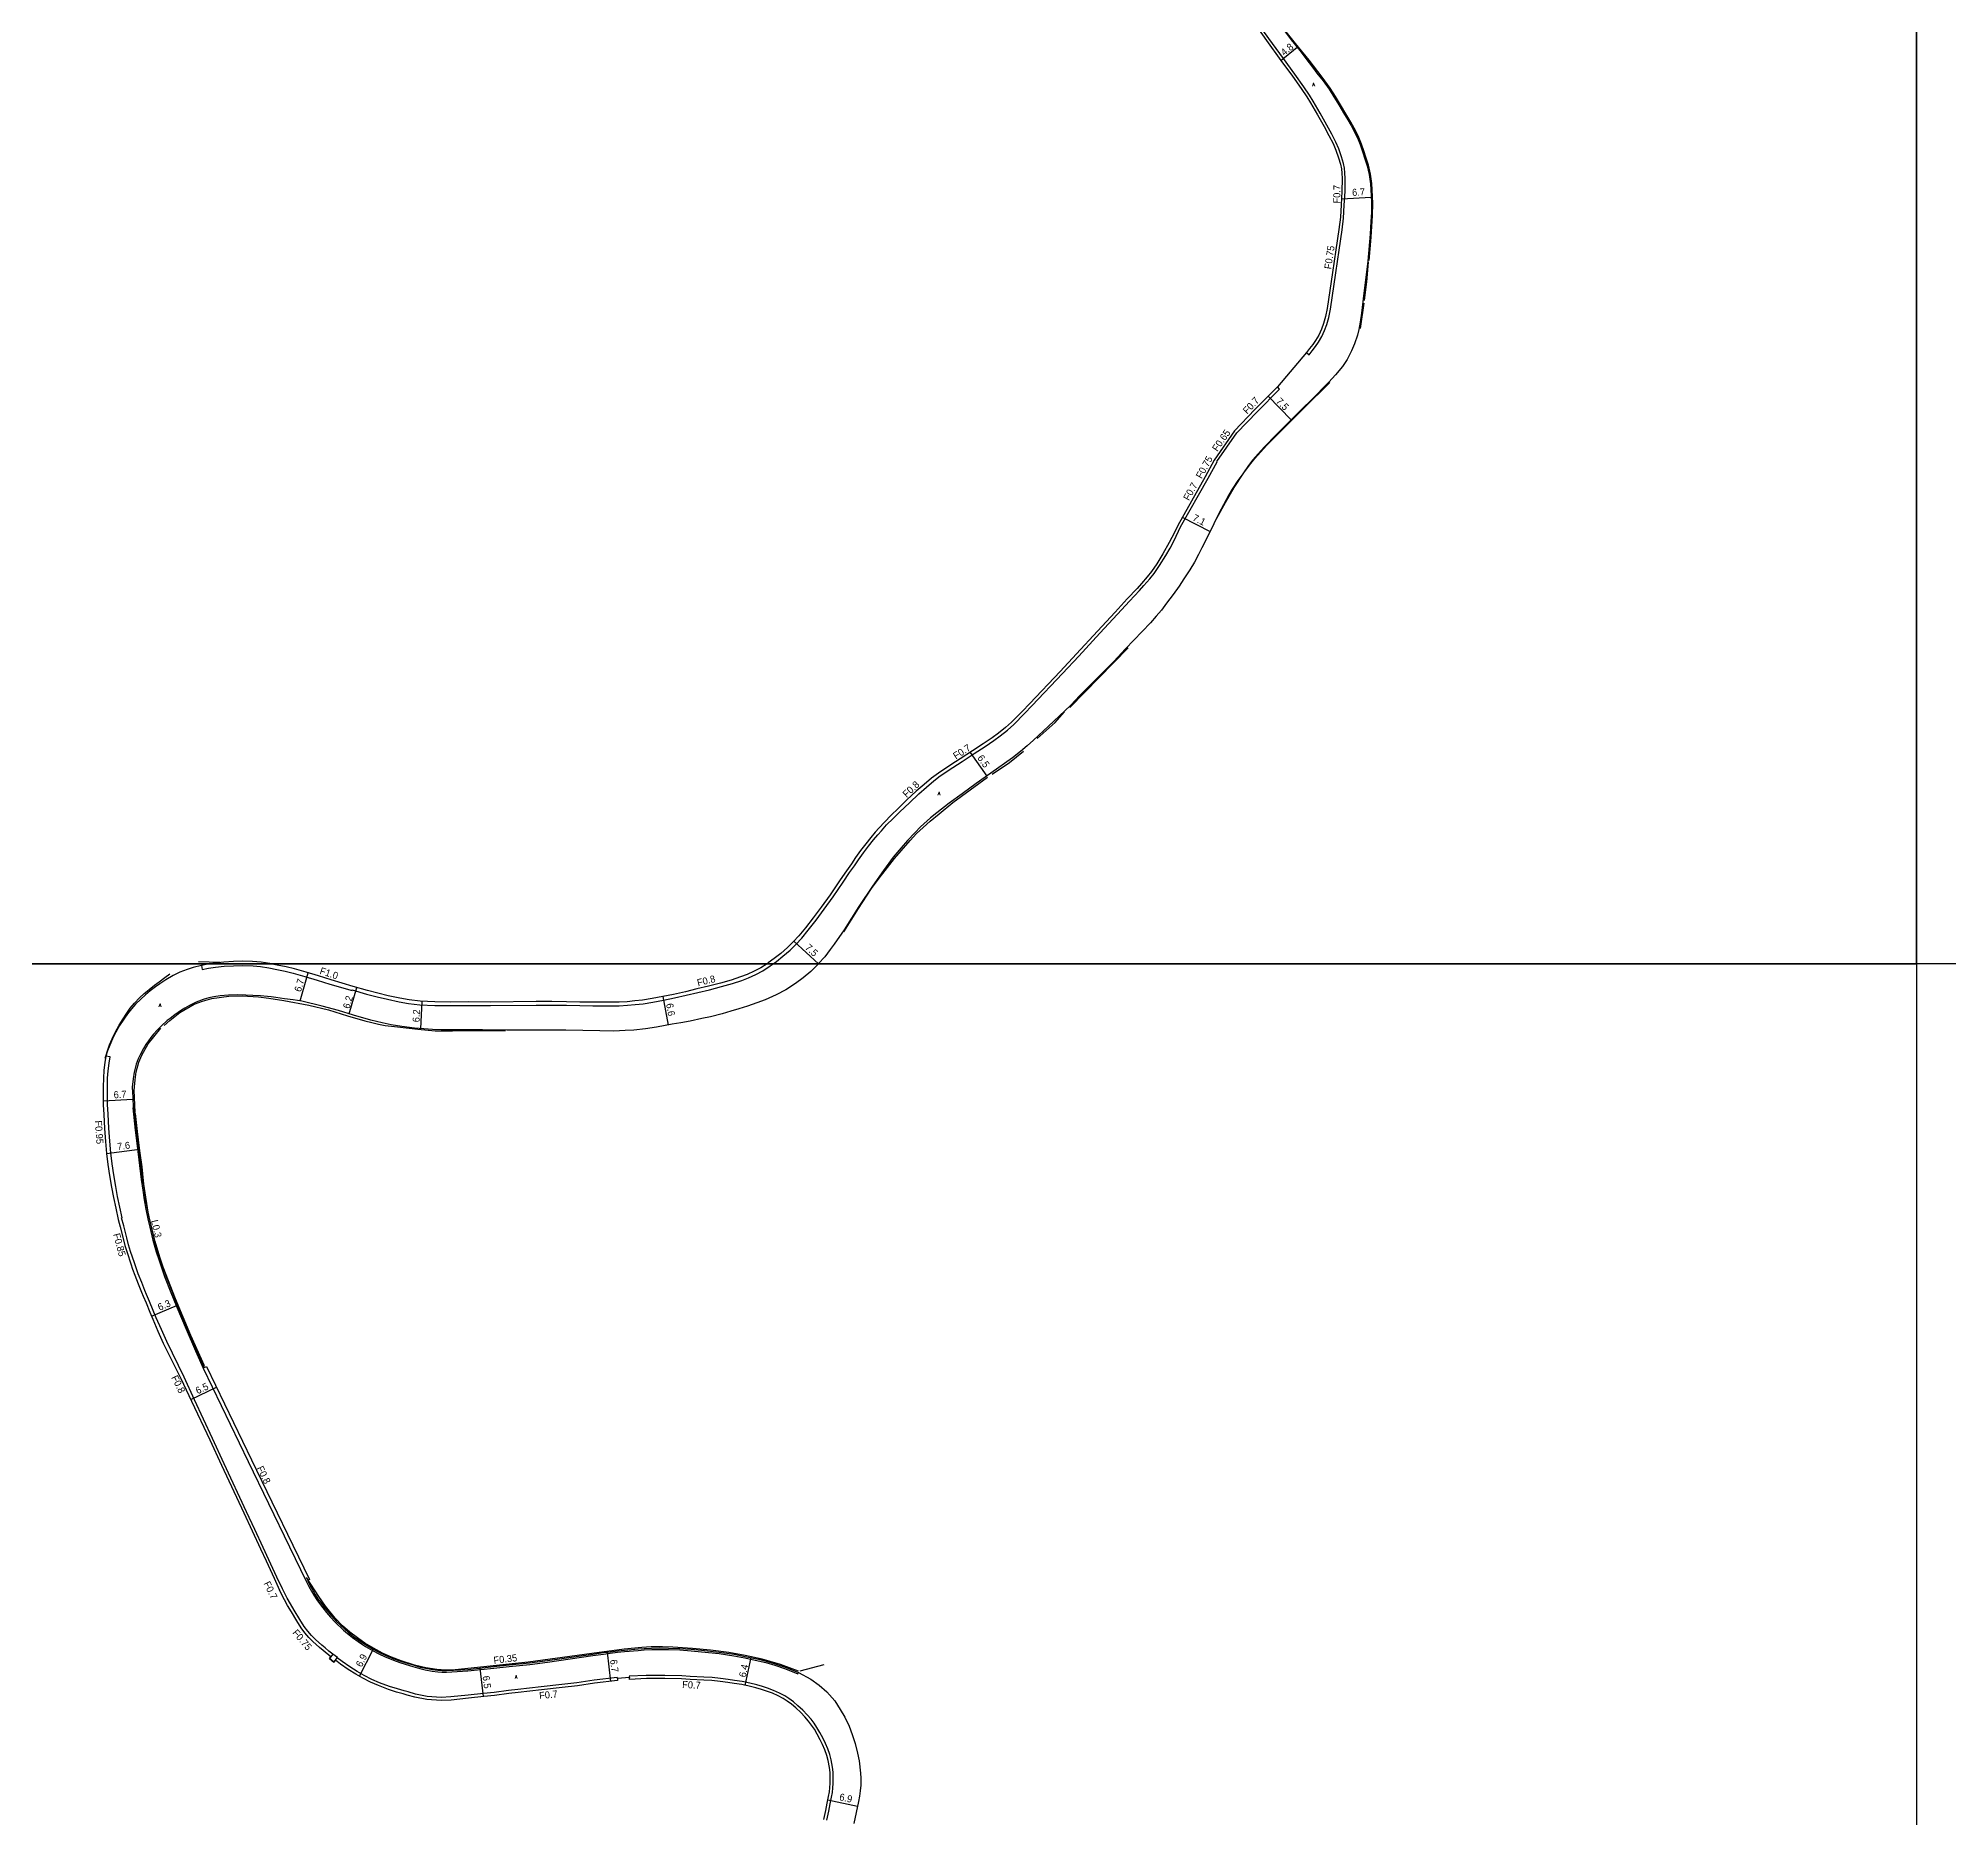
# Model space of a CAD drawing. Header units: metres. Extents: x -29069 to -12000, y -243240 to -120000.
# Drawn here: x -14025.7 to -13592.4, y -121993.8 to -121590.2 of the extents above; entities that cross this region are included whole.
import ezdxf

# ---------------------------------------------------------------- set-up
doc = ezdxf.new("R2010")
doc.units = ezdxf.units.M
doc.header["$LTSCALE"] = 2.5
for name, color, linetype in [('側溝・桝', 7, 'Continuous'), ('図郭', 7, 'Continuous'), ('幅員', 7, 'Continuous'), ('歩道・分離帯・安全施設', 7, 'Continuous'), ('舗装', 7, 'Continuous'), ('道路', 7, 'Continuous')]:
    doc.layers.add(name, color=color, linetype=linetype)
doc.styles.get("Standard").update_dxf_attribs({"font": ''})
doc.styles.add('YOKO_DECO', font='txt.shx', dxfattribs={"bigfont": 'extfont.shx'})
doc.styles.get('Standard').set_extended_font_data('@MS PGothic')

msp = doc.modelspace()

# ---------------------------------------------------------------- linework, layer by layer
at = {"layer": '側溝・桝'}
for points in [[(-13738.26, -121661.42), (-13737.66, -121661.96), (-13736.94, -121661.04), (-13736.21, -121660.12), (-13735.51, -121659.12), (-13734.77, -121657.86), (-13734.14, -121656.48), (-13733.61, -121655.14), (-13733.15, -121653.5), (-13732.79, -121651.6), (-13731.56, -121643.41), (-13730.82, -121638.28), (-13730.14, -121633.62), (-13729.86, -121630.98), (-13729.66, -121628.03), (-13729.5, -121624.94), (-13729.46, -121622.03), (-13729.53, -121620.75), (-13729.63, -121619.68), (-13729.83, -121618.62), (-13730.28, -121617.12), (-13730.92, -121615.3), (-13731.58, -121613.79), (-13732.52, -121611.92), (-13733.62, -121609.9), (-13735.12, -121607.22), (-13736.72, -121604.46), (-13737.54, -121603.15), (-13738.84, -121601.22), (-13740.85, -121598.38), (-13743.46, -121594.84), (-13746.75, -121590.3), (-13749.49, -121586.5)], [(-13859.06, -121800), (-13858.37, -121799.5), (-13856.87, -121798.29), (-13855.28, -121796.93), (-13853.96, -121795.64), (-13852.63, -121794.2), (-13851.16, -121792.39), (-13849.39, -121790.12), (-13847.55, -121787.67), (-13845.53, -121784.84), (-13843.26, -121781.48), (-13841.77, -121779.34), (-13840.7, -121777.82), (-13839.79, -121776.48), (-13838.65, -121774.89), (-13837.49, -121773.35), (-13836.37, -121771.94), (-13835.38, -121770.79), (-13834.57, -121769.85), (-13833.38, -121768.55), (-13831.89, -121767.05), (-13830.38, -121765.57), (-13828.2, -121763.5), (-13826.08, -121761.53), (-13824.38, -121759.97), (-13822.7, -121758.54), (-13821.24, -121757.41), (-13818.4, -121755.53), (-13816.3, -121754.19), (-13813.51, -121752.38), (-13811.07, -121750.75), (-13809.07, -121749.38), (-13807.62, -121748.34), (-13805.99, -121747.03), (-13804.57, -121745.76), (-13802.15, -121743.31), (-13800.42, -121741.49), (-13793.51, -121734.23), (-13789.83, -121730.25), (-13785.06, -121725.11), (-13781.09, -121720.79), (-13778.32, -121717.79), (-13776.06, -121715.41), (-13775.06, -121714.3), (-13773.77, -121712.79), (-13772.76, -121711.51), (-13771.52, -121709.73), (-13770.11, -121707.48), (-13769.11, -121705.78), (-13768.2, -121704.03), (-13766.8, -121700.99), (-13760.54, -121689.96), (-13758.45, -121686.23), (-13758.54, -121686.16), (-13754.04, -121679.69), (-13749.39, -121674.9), (-13744.31, -121669.75), (-13744.82, -121669.24)], [(-13988.66, -121800.41), (-13988.47, -121801.34), (-13987.03, -121801.03), (-13985.5, -121800.79), (-13983.52, -121800.58), (-13981.38, -121800.45), (-13979.44, -121800.38), (-13976.91, -121800.49), (-13975.28, -121800.66), (-13973.38, -121800.93), (-13971.6, -121801.31), (-13969.73, -121801.7), (-13967.91, -121802.14), (-13965.2, -121802.9), (-13962.41, -121803.72), (-13959.57, -121804.64), (-13954.53, -121806.11), (-13954.48, -121805.95), (-13951.27, -121806.88), (-13948.87, -121807.51), (-13946.51, -121808.07), (-13943.89, -121808.65), (-13941.72, -121809.02), (-13939.16, -121809.31), (-13935.77, -121809.49), (-13932.16, -121809.51), (-13928.22, -121809.48), (-13923.17, -121809.46), (-13912.82, -121809.37), (-13909.29, -121809.39), (-13905.94, -121809.43), (-13902.9, -121809.51), (-13899.93, -121809.55), (-13897.79, -121809.58), (-13895.82, -121809.57), (-13893.98, -121809.54), (-13892.13, -121809.43), (-13890.36, -121809.25), (-13888.57, -121809.06), (-13886.35, -121808.69), (-13883.93, -121808.25), (-13881.49, -121807.76), (-13878.79, -121807.15), (-13876.2, -121806.54), (-13873.55, -121805.91), (-13870.79, -121805.19), (-13868.35, -121804.49), (-13866.23, -121803.79), (-13864.68, -121803.2), (-13863.01, -121802.45), (-13861.47, -121801.62), (-13859.74, -121800.5), (-13859.06, -121800)], [(-13958.9, -121956.52), (-13959.76, -121955.81), (-13960.62, -121955.1), (-13961.4, -121954.45), (-13962.85, -121953.17), (-13963.73, -121952.26), (-13964.58, -121951.29), (-13965.38, -121950.21), (-13966.36, -121948.69), (-13967.64, -121946.57), (-13968.5, -121945.11), (-13969.21, -121943.85), (-13970.29, -121941.7), (-13971.56, -121939.03), (-13973.39, -121935.11), (-13974.66, -121932.32), (-13976.54, -121928.25), (-13978.42, -121924.22), (-13983.48, -121913.36), (-13986.15, -121907.64), (-13990.24, -121898.88), (-13992.6, -121893.69), (-13996.53, -121885.67), (-13997.75, -121882.95), (-13998.89, -121880.28), (-13999.57, -121878.6), (-14000.42, -121876.54), (-14001.09, -121875), (-14001.47, -121874.09), (-14002.2, -121872.29), (-14002.99, -121870.29), (-14003.45, -121868.94), (-14003.86, -121867.81), (-14004.72, -121865.24), (-14005.18, -121863.7), (-14005.6, -121862.11), (-14006.29, -121859.45), (-14006.75, -121857.63), (-14006.6, -121857.6), (-14007.15, -121855.2), (-14007.66, -121852.78), (-14008.09, -121850.47), (-14008.55, -121847.87), (-14008.89, -121845.38), (-14009.2, -121842.89), (-14009.43, -121840.23), (-14009.64, -121837.31), (-14009.82, -121834.14), (-14009.94, -121831.95), (-14009.97, -121830.1), (-14009.97, -121827.94), (-14009.92, -121825.97), (-14009.82, -121824.25), (-14009.6, -121822.56), (-14009.38, -121821.14), (-14010.35, -121820.99)], [(-14004.11, -121832.69), (-14004.25, -121832.7), (-14003.68, -121837.77), (-14003.12, -121842.54), (-14002.32, -121848.94), (-14001.97, -121851.32), (-14001.63, -121853.55), (-14001.25, -121855.63), (-14000.82, -121857.84), (-14000.39, -121859.75), (-13999.66, -121862.67), (-13999.22, -121864.27), (-13998.9, -121865.31), (-13998.36, -121867.04), (-13997.58, -121869.31), (-13997.01, -121870.87), (-13995.61, -121874.51), (-13994.28, -121877.85), (-13992.16, -121882.82), (-13990.02, -121887.79), (-13988.27, -121891.69)], [(-13988.03, -121891.57), (-13988.27, -121891.69), (-13978.07, -121912.83), (-13973.46, -121922.37), (-13968.73, -121932.2), (-13964.96, -121940), (-13964.36, -121941.17), (-13963.76, -121942.21), (-13963.19, -121943.17), (-13962.54, -121944.17), (-13961.92, -121945.04), (-13961.17, -121946.03), (-13960.32, -121947.08), (-13959.4, -121948.14), (-13958.35, -121949.28), (-13956.45, -121951.05), (-13955.53, -121951.87), (-13954.41, -121952.76), (-13953.15, -121953.67), (-13952.39, -121954.17), (-13951.46, -121954.75), (-13949.91, -121955.72), (-13948.32, -121956.54), (-13947.15, -121957.05), (-13945.16, -121957.86), (-13943.71, -121958.4), (-13942.46, -121958.8), (-13940.79, -121959.31), (-13939.2, -121959.76), (-13937.94, -121960.06), (-13936.38, -121960.34), (-13935.12, -121960.51), (-13934.15, -121960.58), (-13933.11, -121960.59), (-13928.3, -121960.3), (-13922.38, -121959.7), (-13918.91, -121959.31), (-13914.28, -121958.83), (-13910.21, -121958.33), (-13899.95, -121956.83), (-13897.55, -121956.5), (-13896.03, -121956.31), (-13894.35, -121956.08), (-13892.77, -121955.93), (-13889.66, -121955.66), (-13888.33, -121955.55), (-13886.63, -121955.47), (-13884.77, -121955.44), (-13882.82, -121955.48), (-13880.27, -121955.56), (-13877.7, -121955.76), (-13875.35, -121955.96), (-13871.36, -121956.39), (-13867.99, -121956.86), (-13865.49, -121957.37), (-13862.47, -121958.01), (-13860.77, -121958.42), (-13858.73, -121959.02), (-13856.27, -121959.83), (-13853.5, -121960.97), (-13853.35, -121960.65)], [(-13894.41, -121962.04), (-13894.43, -121961.83), (-13899.64, -121962.43), (-13903.56, -121963.02), (-13906.97, -121963.43), (-13911.64, -121963.93), (-13916.94, -121964.55), (-13919.11, -121964.78), (-13922.34, -121965.17), (-13924.73, -121965.43), (-13928.23, -121965.83), (-13932.14, -121966.22), (-13934.31, -121966.32), (-13937.49, -121966.1), (-13940.19, -121965.56), (-13941.81, -121965.08), (-13942.75, -121964.82), (-13944.26, -121964.39), (-13946.02, -121963.82), (-13948.28, -121963), (-13950.02, -121962.27), (-13951.79, -121961.37), (-13953.34, -121960.48), (-13955.07, -121959.39), (-13956.75, -121958.21), (-13957.9, -121957.34)], [(-13846.91, -121994.12), (-13846.5, -121992.08), (-13846.16, -121990.44), (-13845.86, -121988.91), (-13845.67, -121987.84), (-13845.59, -121986.83), (-13845.52, -121985.81), (-13845.49, -121984.62), (-13845.52, -121983.27), (-13845.66, -121982.14), (-13845.95, -121980.48), (-13846.28, -121979.25), (-13846.73, -121977.96), (-13847.26, -121976.74), (-13847.79, -121975.62), (-13848.49, -121974.29), (-13849.17, -121973.16), (-13849.82, -121972.19), (-13850.52, -121971.28), (-13851.4, -121970.25), (-13852.38, -121969.22), (-13853.48, -121968.2), (-13854.5, -121967.34), (-13855.52, -121966.58), (-13856.47, -121965.97), (-13857.66, -121965.35), (-13859.02, -121964.74), (-13860.35, -121964.24), (-13861.53, -121963.85), (-13862.81, -121963.49), (-13864.4, -121963.1), (-13866.1, -121962.75), (-13867.83, -121962.47), (-13869.27, -121962.23), (-13871.01, -121962.03), (-13872.91, -121961.84), (-13874.79, -121961.73), (-13877.89, -121961.56), (-13879.81, -121961.45), (-13883.65, -121961.36), (-13887.85, -121961.37), (-13891.7, -121961.54), (-13891.67, -121961.82)]]:
    msp.add_lwpolyline(points, dxfattribs=at)
msp.add_lwpolyline([(-13958.63, -121958.3), (-13957.85, -121957.27), (-13958.87, -121956.49), (-13959.66, -121957.52)], close=True, dxfattribs=at)
at = {"layer": '図郭'}
for points in [[(-14400, -121200), (-13600, -121200), (-13600, -121800), (-14400, -121800)], [(-13600, -121200), (-12800, -121200), (-12800, -121800), (-13600, -121800)], [(-14400, -121800), (-13600, -121800), (-13600, -122400), (-14400, -122400)]]:
    msp.add_lwpolyline(points, close=True, dxfattribs=at)
at = {"layer": '幅員'}
for points in [[(-13744.01, -121595.25), (-13740.33, -121592.25)], [(-13730.28, -121626.59), (-13723.59, -121626.23)], [(-13746.92, -121671.36), (-13741.68, -121676.7)], [(-13766.38, -121698.79), (-13760.04, -121702.03)], [(-13814.45, -121752.12), (-13810.66, -121757.46)], [(-13848.84, -121800), (-13854.38, -121794.88)], [(-13966.33, -121808.45), (-13964.46, -121802.07)], [(-13955.2, -121811.37), (-13953.47, -121805.38)], [(-13938.96, -121814.73), (-13938.61, -121808.51)], [(-13884.09, -121807.44), (-13882.92, -121813.91)], [(-14010.93, -121831.06), (-14004.21, -121830.7)], [(-14010.18, -121842.99), (-14002.67, -121842.06)], [(-13999.96, -121879.93), (-13994.12, -121877.44)], [(-13991.1, -121898.79), (-13985.28, -121895.99)], [(-13952.87, -121961.54), (-13949.73, -121955.43)], [(-13896.74, -121956.05), (-13895.96, -121962.7)], [(-13925.54, -121959.67), (-13924.8, -121966.13)], [(-13865.41, -121963.6), (-13864.08, -121957.31)], [(-13846.69, -121989.56), (-13839.95, -121990.94)]]:
    msp.add_lwpolyline(points, dxfattribs=at)
at = {"layer": '歩道・分離帯・安全施設'}
for points in [[(-13724.05, -121640.63), (-13723.56, -121635.34), (-13723.24, -121630.41), (-13723.22, -121627.62), (-13723.4, -121623.14), (-13723.73, -121621.02), (-13724.21, -121619.02), (-13724.77, -121617.19), (-13725.22, -121615.73), (-13725.75, -121614.21), (-13726.36, -121612.71), (-13727.07, -121611.27), (-13728.19, -121609.21), (-13731.63, -121603.4), (-13732.89, -121601.5), (-13734.71, -121599.01), (-13737.66, -121595.17), (-13740.73, -121591.37), (-13743.77, -121587.63), (-13745.85, -121584.47)], [(-13725.07, -121649.68), (-13724.52, -121645.4), (-13724.14, -121641.01)], [(-13725.97, -121656), (-13725.14, -121650.24)], [(-13758.52, -121698.98), (-13756.57, -121695.45), (-13754.63, -121692.06), (-13752.42, -121688.72), (-13751.18, -121687.02), (-13749.94, -121685.51), (-13748.68, -121684.01), (-13747.24, -121682.46), (-13741.69, -121676.92), (-13738.89, -121674.18), (-13732.95, -121668.27)], [(-13760.03, -121701.99), (-13758.9, -121699.79)], [(-13791.86, -121741.91), (-13778.64, -121728.38)], [(-13799.24, -121748.93), (-13795.18, -121745.29), (-13793.04, -121742.9)], [(-13809.43, -121757.01), (-13805.55, -121754.36), (-13802.34, -121751.83)], [(-13843.1, -121792.76), (-13839.79, -121787.52), (-13836.83, -121782.97), (-13835.11, -121780.62), (-13833.73, -121778.87), (-13831.59, -121776.18), (-13830.12, -121774.39), (-13828.07, -121772.06), (-13826.6, -121770.5), (-13825.11, -121769.11), (-13823.53, -121767.67), (-13821.46, -121765.99), (-13818.41, -121763.44), (-13810.52, -121757.71)], [(-13989.3, -121799.49), (-13984.47, -121799.64)], [(-14010.47, -121821.39), (-14010.36, -121820.99), (-14009.98, -121819.75), (-14009.5, -121818.42), (-14008.91, -121817.02), (-14008.17, -121815.48), (-14007.3, -121813.97), (-14006.41, -121812.51), (-14005.61, -121811.24), (-14004.79, -121810.05), (-14003.87, -121808.96), (-14002.74, -121807.75), (-14001.63, -121806.76), (-14000.54, -121805.86), (-13999.3, -121804.87), (-13998.26, -121804.08), (-13996.97, -121803.14), (-13995.86, -121802.33)], [(-13997.13, -121814.01), (-13995.8, -121812.89), (-13993.56, -121811.09), (-13990.33, -121809.18), (-13988.45, -121808.47), (-13986.29, -121807.86), (-13982.44, -121807.34), (-13979.44, -121807.28), (-13975.72, -121807.49), (-13973.39, -121807.8), (-13970, -121808.31), (-13964.3, -121809.43), (-13959.89, -121810.49), (-13955.53, -121811.8), (-13951.64, -121812.94), (-13950.03, -121813.31), (-13948.57, -121813.7), (-13947.01, -121814.02), (-13944.26, -121814.31), (-13939.59, -121814.85), (-13935.67, -121815.22), (-13931.76, -121815.24), (-13926.63, -121815.15), (-13919.78, -121815.14)], [(-14003.69, -121833.62), (-14003.9, -121828.76), (-14003.7, -121826.31), (-14003.45, -121824.54), (-14002.85, -121822.35), (-14002.14, -121820.71), (-14000.74, -121818.18), (-13997.9, -121814.6)], [(-14000.77, -121856.3), (-14001.7, -121849.97), (-14002.12, -121846.07), (-14002.62, -121842.44), (-14003.17, -121838.02), (-14003.59, -121833.95)], [(-13987.99, -121891.15), (-13991.08, -121884.29), (-13994.57, -121875.99), (-13997.37, -121868.78), (-13998.12, -121866.56), (-13999.17, -121862.98), (-13999.86, -121860.25), (-14000.63, -121856.79)], [(-13853.37, -121960.34), (-13857.47, -121958.88), (-13861.56, -121957.68), (-13865.48, -121956.79), (-13869.12, -121956.14), (-13873.29, -121955.59), (-13877.41, -121955.24), (-13881.83, -121954.9), (-13884.14, -121954.84), (-13886.73, -121954.84), (-13888.87, -121954.97), (-13892.88, -121955.37), (-13900.21, -121956.34), (-13914.64, -121958.34), (-13931.2, -121960.1), (-13933.37, -121960.13), (-13935.34, -121959.98), (-13937.79, -121959.6), (-13940.36, -121959), (-13943.4, -121958.03), (-13945.56, -121957.19), (-13947.61, -121956.26), (-13949.65, -121955.17), (-13951.64, -121953.99), (-13953.3, -121952.82), (-13955.02, -121951.5), (-13956.67, -121950.09), (-13958.37, -121948.39), (-13960.56, -121945.65), (-13962.08, -121943.48), (-13964.84, -121939.11)], [(-13847.59, -121958.91), (-13853.07, -121960.36)]]:
    msp.add_lwpolyline(points, dxfattribs=at)
at = {"layer": '道路'}
for points in [[(-13750.05, -121586.9), (-13747.3, -121590.7), (-13744.01, -121595.25), (-13741.41, -121598.78), (-13739.4, -121601.62), (-13738.12, -121603.53), (-13737.31, -121604.82), (-13735.72, -121607.57), (-13734.22, -121610.24), (-13733.13, -121612.24), (-13732.21, -121614.08), (-13731.57, -121615.56), (-13730.94, -121617.34), (-13730.5, -121618.79), (-13730.31, -121619.78), (-13730.22, -121620.8), (-13730.15, -121622.04), (-13730.19, -121624.92), (-13730.34, -121628), (-13730.56, -121630.78), (-13730.88, -121633.56), (-13731.59, -121638.17), (-13732.32, -121643.3), (-13733.55, -121651.47), (-13733.9, -121653.32), (-13734.35, -121654.89), (-13734.85, -121656.17), (-13735.46, -121657.5), (-13736.16, -121658.71), (-13736.83, -121659.66), (-13737.54, -121660.56), (-13738.26, -121661.42), (-13744.82, -121669.24), (-13749.91, -121674.39), (-13754.51, -121679.24), (-13759.12, -121685.85), (-13761.18, -121689.6), (-13767.42, -121700.63), (-13768.16, -121702.25), (-13769.32, -121704.54), (-13770.75, -121707.12), (-13772.13, -121709.32), (-13773.35, -121711.08), (-13774.33, -121712.32), (-13775.61, -121713.82), (-13776.6, -121714.92), (-13778.85, -121717.29), (-13781.62, -121720.3), (-13785.59, -121724.62), (-13790.36, -121729.75), (-13794.04, -121733.73), (-13800.94, -121740.99), (-13802.67, -121742.81), (-13805.07, -121745.23), (-13806.46, -121746.48), (-13808.06, -121747.76), (-13809.48, -121748.78), (-13811.47, -121750.15), (-13813.91, -121751.77), (-13816.7, -121753.58), (-13818.8, -121754.92), (-13821.64, -121756.81), (-13823.2, -121757.92), (-13824.91, -121759.34), (-13826.67, -121760.89), (-13828.79, -121762.86), (-13830.76, -121764.78), (-13832.37, -121766.33), (-13833.9, -121767.9), (-13835.11, -121769.21), (-13835.99, -121770.21), (-13836.98, -121771.39), (-13838.11, -121772.81), (-13839.28, -121774.34), (-13840.42, -121775.93), (-13841.38, -121777.34), (-13842.48, -121778.94), (-13843.94, -121781.01), (-13846.2, -121784.37), (-13848.22, -121787.19), (-13850.04, -121789.62), (-13851.8, -121791.88), (-13853.26, -121793.66), (-13854.56, -121795.07), (-13855.84, -121796.32), (-13857.39, -121797.66), (-13858.87, -121798.85), (-13860.21, -121799.82), (-13860.49, -121800)], [(-13743.92, -121587.66), (-13741.71, -121590.56), (-13739.71, -121593.01), (-13738.15, -121595.07), (-13736.86, -121596.74), (-13735.88, -121598.1), (-13734.46, -121599.9), (-13733.12, -121601.76), (-13732, -121603.48), (-13730.9, -121605.29), (-13729.83, -121607.1), (-13728.85, -121608.71), (-13728.13, -121609.97), (-13726.66, -121612.82), (-13726.04, -121614.32), (-13725.52, -121615.85), (-13724.91, -121617.79), (-13724.51, -121619.13), (-13724.03, -121621.13), (-13723.69, -121623.25), (-13723.61, -121625.86), (-13723.53, -121627.48), (-13723.53, -121629.68), (-13723.62, -121631.79), (-13723.78, -121634.59), (-13724.34, -121640.74), (-13725.23, -121647.97), (-13725.78, -121652.53), (-13726.06, -121654.58), (-13726.34, -121656.22), (-13726.69, -121657.53), (-13727.32, -121659.45), (-13728.01, -121661.1), (-13729.03, -121663.02), (-13730.06, -121664.59), (-13731.62, -121666.5), (-13733.17, -121668.21), (-13737.16, -121672.24), (-13739.11, -121674.18), (-13741.75, -121676.77), (-13743.01, -121678.03), (-13744.32, -121679.32), (-13745.82, -121680.8), (-13747.07, -121682.13), (-13747.81, -121682.89), (-13749.17, -121684.42), (-13750.37, -121685.78), (-13751.34, -121687.05), (-13752.68, -121688.92), (-13753.78, -121690.5), (-13755.04, -121692.46), (-13755.8, -121693.75), (-13757.03, -121696), (-13758.1, -121697.94), (-13760.4, -121702.61), (-13761.95, -121705.74), (-13762.68, -121707.23), (-13763.64, -121709), (-13764.68, -121710.75), (-13766.05, -121712.78), (-13767.12, -121714.4), (-13768.43, -121716.29), (-13769.93, -121718.26), (-13771.07, -121719.89), (-13772.27, -121721.25), (-13773.59, -121722.73), (-13779.26, -121728.65), (-13781.88, -121731.47), (-13784.06, -121733.71), (-13785.79, -121735.44), (-13789.65, -121739.29), (-13791.62, -121741.36), (-13792.99, -121742.65), (-13796.72, -121746.14), (-13800.11, -121749.29), (-13801.52, -121750.58), (-13803.07, -121751.92), (-13804.87, -121753.34), (-13809.79, -121756.84), (-13813.1, -121759.18), (-13816.28, -121761.51), (-13819.23, -121763.58), (-13822, -121765.77), (-13823.45, -121766.94), (-13825.67, -121769), (-13827.02, -121770.33), (-13828.62, -121772.05), (-13830.1, -121773.76), (-13831.88, -121775.88), (-13834.13, -121778.89), (-13836.57, -121782.45), (-13839.65, -121787), (-13843, -121792.35), (-13845.25, -121795.55), (-13846.17, -121796.81), (-13847.42, -121798.41), (-13848.84, -121799.99), (-13848.84, -121800)], [(-13986.55, -121800), (-13987.2, -121800.1), (-13988.66, -121800.41), (-13990.57, -121800.89), (-13991.93, -121801.3), (-13993.56, -121801.95), (-13995.07, -121802.64), (-13996.74, -121803.64), (-13998.11, -121804.53), (-13999.09, -121805.22), (-14000.32, -121806.12), (-14001.38, -121807.05), (-14002.44, -121808.01), (-14003.61, -121809.16), (-14004.54, -121810.25), (-14005.41, -121811.36), (-14006.28, -121812.58), (-14007.25, -121814), (-14008.1, -121815.51), (-14008.82, -121817.06), (-14009.46, -121818.43), (-14009.97, -121819.75), (-14010.35, -121820.99), (-14010.57, -121822.42), (-14010.8, -121824.16), (-14010.9, -121825.93), (-14010.95, -121827.93), (-14010.95, -121830.1), (-14010.92, -121831.99), (-14010.8, -121834.19), (-14010.62, -121837.38), (-14010.4, -121840.31), (-14010.18, -121842.99), (-14009.86, -121845.51), (-14009.52, -121848.02), (-14009.05, -121850.64), (-14008.61, -121852.97), (-14008.1, -121855.41), (-14007.51, -121857.98), (-14007.1, -121859.65), (-14006.41, -121862.26), (-14006, -121863.89), (-14005.52, -121865.5), (-14004.68, -121868.06), (-14004.28, -121869.24), (-14003.77, -121870.6), (-14003.01, -121872.59), (-14002.25, -121874.45), (-14001.86, -121875.34), (-14001.22, -121876.85), (-14000.34, -121879), (-13999.68, -121880.61), (-13998.55, -121883.28), (-13997.31, -121886.05), (-13993.31, -121894.06), (-13990.91, -121899.19), (-13986.77, -121907.94), (-13984.1, -121913.65), (-13979.04, -121924.51), (-13977.16, -121928.54), (-13975.29, -121932.61), (-13974.01, -121935.39), (-13972.18, -121939.32), (-13970.95, -121942.03)], [(-13848.84, -121800), (-13850.56, -121801.73), (-13852.27, -121803.19), (-13854.04, -121804.52), (-13856.21, -121805.94), (-13858.39, -121807.05), (-13860.91, -121808.16), (-13862.8, -121808.87), (-13864.9, -121809.59), (-13866.88, -121810.23), (-13868.68, -121810.79), (-13870.64, -121811.34), (-13873.32, -121812.02), (-13875.24, -121812.45), (-13877.91, -121812.99), (-13880.02, -121813.41), (-13881.97, -121813.74), (-13885.5, -121814.38), (-13888.04, -121814.75), (-13890.69, -121815.06), (-13892.67, -121815.17), (-13895.23, -121815.26), (-13898.38, -121815.22), (-13906.05, -121815.1), (-13910.69, -121815.07), (-13913.39, -121815.07), (-13919.46, -121815.05), (-13924.94, -121814.97), (-13930.33, -121814.97), (-13934.35, -121814.98), (-13936.32, -121814.92), (-13938.27, -121814.8), (-13940.36, -121814.6), (-13943.25, -121814.2), (-13945.7, -121813.83), (-13947.7, -121813.4), (-13950.27, -121812.81), (-13954.22, -121811.68), (-13957.59, -121810.64), (-13961.33, -121809.59), (-13965.92, -121808.51), (-13967.86, -121808.22), (-13969.84, -121807.96), (-13971.77, -121807.69), (-13972.86, -121807.51), (-13973.66, -121807.42), (-13975.28, -121807.3), (-13977.04, -121807.17), (-13978.62, -121807.11), (-13980.59, -121807.06), (-13982.5, -121807.11), (-13984.43, -121807.3), (-13985.87, -121807.53), (-13986.99, -121807.76), (-13988.29, -121808.12), (-13989.84, -121808.7), (-13991.41, -121809.49), (-13992.46, -121810.1), (-13993.18, -121810.55), (-13994.71, -121811.6), (-13995.77, -121812.41), (-13996.42, -121812.91), (-13997.79, -121814.15), (-13998.71, -121815.07), (-13999.55, -121815.98), (-14000.15, -121816.7), (-14000.7, -121817.5), (-14001.25, -121818.28), (-14001.82, -121819.25), (-14002.56, -121820.62), (-14002.99, -121821.58), (-14003.43, -121822.8), (-14003.91, -121824.57), (-14004.17, -121826.11), (-14004.33, -121827.98), (-14004.24, -121830.25), (-14004.11, -121832.69), (-14003.94, -121832.67)], [(-13973.09, -121800), (-13973.2, -121799.98), (-13975.15, -121799.66), (-13977.1, -121799.5), (-13979.45, -121799.43), (-13981.43, -121799.5), (-13983.6, -121799.64), (-13985.62, -121799.86), (-13986.55, -121800)], [(-13860.49, -121800), (-13861.89, -121800.91), (-13863.38, -121801.71), (-13865, -121802.44), (-13866.5, -121803.01), (-13868.6, -121803.7), (-13871.01, -121804.4), (-13873.75, -121805.11), (-13876.39, -121805.73), (-13878.97, -121806.34), (-13881.66, -121806.95), (-13884.09, -121807.44), (-13886.49, -121807.88), (-13888.68, -121808.24), (-13890.44, -121808.43), (-13892.2, -121808.61), (-13894.01, -121808.72), (-13895.83, -121808.74), (-13897.78, -121808.75), (-13899.92, -121808.73), (-13902.89, -121808.69), (-13905.93, -121808.61), (-13909.28, -121808.56), (-13912.82, -121808.54), (-13923.19, -121808.69), (-13928.23, -121808.65), (-13932.16, -121808.69), (-13935.74, -121808.67), (-13939.09, -121808.48), (-13941.61, -121808.2), (-13943.72, -121807.8), (-13946.32, -121807.27), (-13948.67, -121806.71), (-13951.05, -121806.08), (-13954.25, -121805.15), (-13959.27, -121803.68), (-13962.11, -121802.75), (-13964.92, -121801.94), (-13967.55, -121801.2), (-13969.45, -121800.73), (-13971.54, -121800.31), (-13973.09, -121800)], [(-14003.94, -121832.67), (-14003.37, -121837.74), (-14002.82, -121842.5), (-14002.01, -121848.9), (-14001.66, -121851.28), (-14001.33, -121853.5), (-14000.95, -121855.57), (-14000.52, -121857.78), (-14000.09, -121859.68), (-13999.36, -121862.59), (-13998.92, -121864.18), (-13998.61, -121865.22), (-13998.07, -121866.94), (-13997.29, -121869.21), (-13996.72, -121870.76), (-13995.32, -121874.4), (-13994, -121877.74), (-13991.88, -121882.7), (-13989.74, -121887.67), (-13988.03, -121891.57), (-13987.53, -121891.33), (-13977.32, -121912.47), (-13972.71, -121922.01), (-13967.98, -121931.84), (-13964.2, -121939.57), (-13964.66, -121939.83)], [(-13964.66, -121939.83), (-13964.05, -121941), (-13963.46, -121942.04), (-13962.9, -121942.99), (-13962.26, -121943.97), (-13961.64, -121944.83), (-13960.9, -121945.82), (-13960.06, -121946.86), (-13959.14, -121947.91), (-13958.1, -121949.04), (-13956.22, -121950.8), (-13955.31, -121951.61), (-13954.2, -121952.49), (-13952.96, -121953.38), (-13952.21, -121953.87), (-13951.28, -121954.46), (-13949.74, -121955.42), (-13948.17, -121956.23), (-13947.02, -121956.73), (-13945.03, -121957.54), (-13943.58, -121958.08), (-13942.33, -121958.47), (-13940.7, -121958.97), (-13939.11, -121959.43), (-13937.87, -121959.72), (-13936.33, -121960), (-13935.09, -121960.16), (-13934.13, -121960.23), (-13933.12, -121960.24), (-13928.33, -121959.96), (-13922.42, -121959.35), (-13918.95, -121958.96), (-13914.32, -121958.48), (-13910.26, -121957.99), (-13900, -121956.48), (-13897.59, -121956.15), (-13896.07, -121955.97), (-13894.39, -121955.74), (-13892.8, -121955.58), (-13889.69, -121955.31), (-13888.35, -121955.2), (-13886.64, -121955.13), (-13884.77, -121955.1), (-13882.82, -121955.13), (-13880.25, -121955.21), (-13877.67, -121955.42), (-13875.32, -121955.62), (-13871.31, -121956.05), (-13867.93, -121956.52), (-13865.42, -121957.03), (-13862.39, -121957.67), (-13860.68, -121958.08), (-13858.62, -121958.69), (-13856.15, -121959.51), (-13853.35, -121960.65)], [(-13891.67, -121961.82), (-13894.41, -121962.04), (-13894.35, -121962.51), (-13899.56, -121963.12), (-13903.47, -121963.71), (-13906.89, -121964.11), (-13911.57, -121964.61), (-13916.87, -121965.23), (-13919.03, -121965.47), (-13922.26, -121965.85), (-13924.65, -121966.12), (-13928.15, -121966.52), (-13932.09, -121966.91), (-13934.32, -121967.01), (-13937.58, -121966.78), (-13940.34, -121966.23), (-13942.02, -121965.81), (-13942.96, -121965.54), (-13944.48, -121965.11), (-13946.25, -121964.54), (-13948.55, -121963.64), (-13950.32, -121962.9), (-13952.12, -121961.97), (-13953.7, -121961.07), (-13955.45, -121959.97), (-13957.16, -121958.77), (-13958.32, -121957.89), (-13958.63, -121958.3), (-13959.66, -121957.52), (-13959.35, -121957.11), (-13961.09, -121955.67), (-13961.88, -121955.01), (-13963.44, -121953.63), (-13964.32, -121952.72), (-13965.21, -121951.67), (-13966.04, -121950.58), (-13967.07, -121948.99), (-13968.28, -121946.95), (-13969.14, -121945.48), (-13969.87, -121944.2), (-13970.95, -121942.03)], [(-13853.35, -121960.65), (-13850.53, -121962.22), (-13848.68, -121963.51), (-13846.91, -121965.05), (-13845.11, -121967.11), (-13843.88, -121969.03), (-13842.87, -121970.78), (-13841.91, -121972.85), (-13841.19, -121974.71), (-13840.52, -121976.77), (-13839.99, -121978.98), (-13839.64, -121980.71), (-13839.29, -121983.46), (-13839.22, -121984.61), (-13839.25, -121986.2), (-13839.38, -121987.53), (-13839.51, -121988.7), (-13839.74, -121989.88), (-13840.25, -121992.41), (-13840.8, -121994.93)], [(-13847.59, -121993.97), (-13847.18, -121991.94), (-13846.83, -121990.3), (-13846.54, -121988.78), (-13846.36, -121987.75), (-13846.27, -121986.78), (-13846.21, -121985.78), (-13846.18, -121984.62), (-13846.21, -121983.32), (-13846.34, -121982.24), (-13846.62, -121980.63), (-13846.94, -121979.46), (-13847.37, -121978.21), (-13847.88, -121977.03), (-13848.41, -121975.93), (-13849.09, -121974.63), (-13849.75, -121973.53), (-13850.38, -121972.59), (-13851.06, -121971.71), (-13851.91, -121970.71), (-13852.86, -121969.72), (-13853.94, -121968.72), (-13854.93, -121967.88), (-13855.92, -121967.15), (-13856.82, -121966.57), (-13857.97, -121965.97), (-13859.28, -121965.38), (-13860.58, -121964.89), (-13861.73, -121964.51), (-13862.99, -121964.16), (-13864.56, -121963.77), (-13866.22, -121963.43), (-13867.94, -121963.15), (-13869.36, -121962.92), (-13871.08, -121962.72), (-13872.97, -121962.52), (-13874.82, -121962.42), (-13877.91, -121962.25), (-13879.85, -121962.14), (-13883.66, -121962.05), (-13887.83, -121962.06), (-13891.63, -121962.23), (-13891.67, -121961.82)]]:
    msp.add_lwpolyline(points, dxfattribs=at)

# ---------------------------------------------------------------- texts
at = {"layer": '側溝・桝'}
for s, rotation, p in [('F0.7', 89.2475, (-13730.57, -121627.67)), ('F0.75', 81.4547, (-13732.64, -121642.65)), ('F0.7', 47, (-13751.66, -121675.53)), ('F0.65', 55, (-13758.44, -121684.03)), ('F0.75', 61, (-13762, -121690.18)), ('F0.7', 61, (-13764.86, -121695.17)), ('F0.7', 33, (-13817.67, -121753.75)), ('F0.8', 43, (-13828.86, -121762.45)), ('F1.0', 342, (-13961.99, -121802.28)), ('F0.8', 14, (-13876.12, -121805.14)), ('F0.95', 274, (-14012.83, -121835.59)), ('F0.85', 285, (-14008.7, -121861.34)), ('L0.3', 283, (-14000.1, -121858.26)), ('F0.8', 296, (-13995.54, -121893.79)), ('F0.8', 296, (-13976.18, -121914.34)), ('F0.7', 296, (-13974.64, -121940.48)), ('F0.75', 310.1177, (-13968.16, -121951.74)), ('F0.35', 6.5303, (-13922.37, -121958.71)), ('F0.7', 6, (-13912.04, -121966.73)), ('F0.7', 356.6865, (-13879.75, -121964.16))]:
    msp.add_text(s, height=1.6, rotation=rotation, dxfattribs=at).set_placement(p)
at = {"layer": '幅員'}
for s, rotation, p in [('4.8', 39, (-13743.27, -121594.29)), ('6.7', 3, (-13727.86, -121625.97)), ('7.5', 314, (-13745.24, -121672.64)), ('7.1', 333, (-13764.2, -121699.44)), ('6.5', 305, (-13812.91, -121753.37)), ('7.5', 317, (-13851.99, -121796.52)), ('6.7', 74, (-13966.12, -121806.51)), ('6.2', 74, (-13955.12, -121810.33)), ('6.6', 280, (-13883.37, -121809.12)), ('6.2', 87, (-13939.25, -121813.3)), ('6.7', 3, (-14008.52, -121830.52)), ('7.6', 7, (-14007.65, -121842.26)), ('6.3', 23, (-13998.16, -121878.71)), ('6.5', 26, (-13989.51, -121897.64)), ('6.9', 63, (-13952.35, -121959.6)), ('6.5', 277, (-13924.96, -121961.5)), ('6.7', 277, (-13896.06, -121957.81)), ('6.4', 78, (-13865.32, -121961.87)), ('6.9', 348, (-13844.21, -121989.61))]:
    msp.add_text(s, height=1.6, rotation=rotation, dxfattribs=at).set_placement(p)
at = {"layer": '舗装', "style": 'YOKO_DECO'}
for p in [(-13736.9, -121601.04, 43.35), (-13821.78, -121761.76, 52.3), (-13998.34, -121809.77, 62.58), (-13917.63, -121962.01, 74.22)]:
    msp.add_text('A', height=0.75, dxfattribs=at).set_placement(p)

doc.saveas('drawing.dxf')
